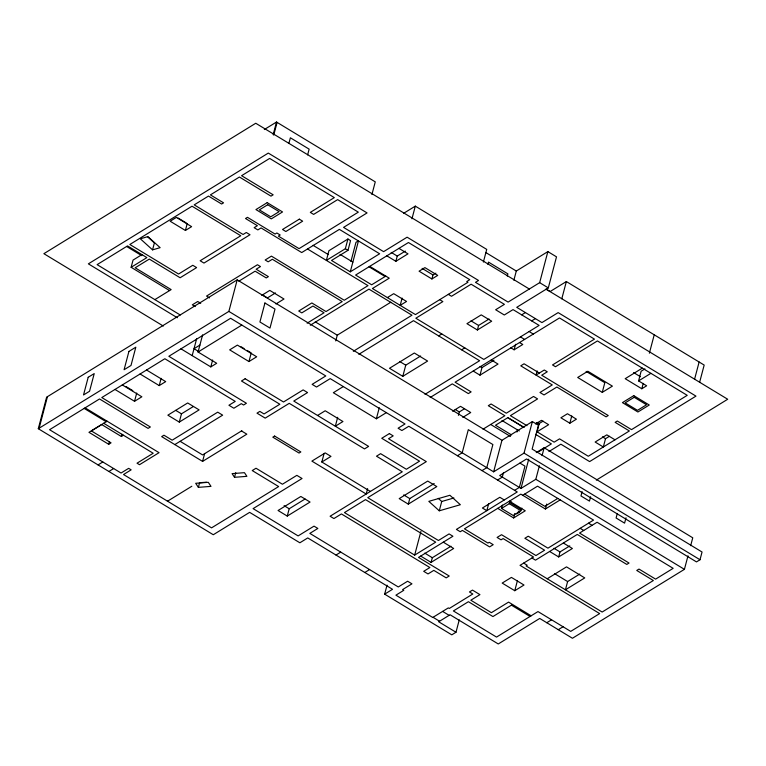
<?xml version="1.0" encoding="UTF-8"?>
<svg xmlns="http://www.w3.org/2000/svg" width="766" height="766" viewBox="0 0 766 766"><rect width="100%" height="100%" fill="white"/><g stroke="black" fill="none" stroke-linecap="round" stroke-linejoin="round"><path stroke-width="1.15" d="M459.255 619.866L455.99 632.256L451.787 634.842L384.647 594.157L392.527 589.303L307.75 537.933L299.86 542.788L249.639 512.358L213.283 534.735L38.3 428.711L46.63 397.171L237.192 279.868L501.96 440.287L532.36 421.578L538.441 425.254L532.14 449.077L702.049 552.018L700.009 559.745L696.486 561.909L526.587 458.958L499.7 475.504L521.004 488.411L535.817 479.296L539.388 465.776M39.114 428.204L47.444 396.673M169.554 290.573L131.13 267.296L133.045 260.086L141.901 254.628M152.549 249.86L160.142 247.667L147.924 236.617L140.341 238.8L152.549 249.86L154.378 242.946L147.398 236.627M107.068 421.176L88.961 432.321L108.715 444.29L109.308 442.039M108.715 444.29L111.051 442.844L91.374 430.923L101.696 424.565L121.373 436.496L121.966 434.245M114.977 389.444L134.538 401.298L136.721 393.035M185.41 230.47L191.615 226.64L176.371 217.4L170.157 221.23L185.41 230.47L187.23 223.548M140.082 374L159.232 385.595L161.138 378.366M192.189 355.625L196.709 338.505M179.282 422.095L199.112 409.887L187.689 402.964L167.859 415.172L179.282 422.095L181.465 413.832L193.358 406.507M180.968 348.827L210.803 366.904L216.692 363.285L198.068 352.006L202.597 334.886M210.803 366.904L212.632 359.982M273.165 134.682L276.507 122.033L375.263 181.868L371.922 194.526M273.749 135.036L277.091 122.388M38.3 428.711L228.862 311.408L237.192 279.868M174.82 444.586L222.647 415.153L217.716 412.165L172.178 440.191L163.953 435.212L161.674 436.62L202.578 461.4L204.627 453.635M288.868 143.491L290.371 137.784L309.148 149.15L307.635 154.866M198.384 487.358L195.675 483.289L208.295 482.312L210.995 486.372L198.384 487.358L199.6 482.733L206.485 482.207M248.95 361.552L256.687 356.784L237.403 345.102L229.666 349.861L248.95 361.552L251.238 352.906M234.52 477.304L232.079 473.627L244.45 472.67L246.891 476.337L234.52 477.304L235.737 472.679M347.917 239.011L328.94 250.693L326.373 260.411L345.351 248.73L347.917 239.011L350.55 240.61L347.984 250.329L331.525 260.459L350.292 271.825L379.63 253.766L339.376 229.379L301.718 252.56L261.062 227.933L257.845 229.915L254.14 227.674L257.366 225.692L245.522 218.511L247.456 217.324L275.09 234.07L276.852 232.979L280.184 234.999L278.384 236.11L299.046 248.634L358.316 212.144L337.653 199.62L313.639 214.403L310.316 212.383L334.321 197.609L269.651 158.418L241.596 175.692L273.156 194.813L270.992 196.144L239.423 177.023L210.42 194.88L223.548 202.837L221.613 204.024L208.486 196.077L194.21 204.867L243.081 234.482L246.307 232.5L250.003 234.741L203.976 263.073L200.146 260.756L240.773 235.746L192.027 206.207L129.837 244.488L178.583 274.027L192.783 265.285L196.613 267.602L180.134 277.752L149.303 259.08L135.151 267.784L171.144 289.596L154.856 299.621M350.933 261.417L355.979 242.324L358.498 240.773L350.292 271.825M287.26 516.073L310.048 502.046L300.846 496.473L278.058 510.501L287.26 516.073L289.194 508.768L305.04 499.011M335.757 340.927L337.27 335.182L390.851 302.197M370.39 491.437L321.835 462.013L324.114 453.395M337.682 417.307L335.326 426.231L342.957 421.53L325.196 410.767L317.555 415.469M386.83 255.825L395.869 261.302L397.248 256.064L405.329 251.095M411.964 218.789L415.306 206.131L486.726 249.4L483.384 262.058M402.121 298.089L400.197 305.356L406.545 301.45L393.714 293.675L387.366 297.581M343.312 386.571L333.344 392.709L376.365 418.782L379.275 407.751M367.613 488.631L366.186 494.022L311.886 461.113L325.215 452.907L330.969 456.392L321.835 462.013M402.801 376.336L427.61 361.064L414.32 353.011L389.501 368.283L402.801 376.336L405.75 365.171L420.639 356.008M431.909 278.968L437.721 275.387L424.9 267.612L419.079 271.193L431.909 278.968L432.972 274.946L435.883 273.156M408.297 504.133L436.812 486.582L427.715 481.067L399.201 498.618L408.297 504.133L409.762 498.589L434.198 483.547M384.647 594.157L387.031 585.147M487.894 264.318L488.478 262.106L507.887 273.864L507.303 276.076M414.665 555.111L435.71 542.156L365.506 499.614L344.461 512.578L414.665 555.111L420.907 531.451M477.39 330.002L491.676 321.203L481.24 314.874L466.944 323.673L477.39 330.002L478.587 325.454L489.072 319.001M458.403 415.344L459.303 411.945L464.234 408.91M439.272 510.807L460.347 504.727L449.901 495.276L428.826 501.357L439.272 510.807L441.733 501.491L453.932 497.967M473.197 371.06L479.985 375.168L481.977 367.603L494.003 360.202M420.687 556.078L431.086 562.378L432.321 557.715L450.983 546.225M513.871 280.232L516.303 271.03L547.862 251.602L556.509 256.849L548.303 287.901L516.744 307.329L541.935 322.591L558.146 312.614L695.968 396.118L589.609 461.592L560.884 444.184L548.973 451.519M510.912 347.85L514.13 349.803L515.585 344.298M177.339 317.756L88.368 263.849L268.301 153.085L367.058 212.929L343.561 227.387L383.603 251.65L407.11 237.192L478.52 280.461L475.485 282.328L508.097 302.091L539.657 282.664L547.862 251.602M228.862 311.408L493.63 471.827L501.96 440.287M488.651 503.798L486.831 510.683L482.408 508.011L499.834 497.287L504.248 499.959M503.492 472.603L502.305 477.084L497.536 480.023M516.945 432.034L517.51 429.908M537.148 370.878L536.037 375.081L544.291 370.007L547.259 371.807L541.715 375.216L608.233 415.517L606.078 416.848L556.872 387.031L544.032 394.94L539.973 392.479L552.267 384.915L520.765 365.832L524.068 363.793L539.341 373.052M521.483 508.509L520.89 510.74L513.182 515.489L501.538 508.433L502.419 505.081M561.794 298.807L566.352 281.553L704.174 365.066L699.617 382.32M501.538 508.433L509.246 503.683L509.84 501.452M493.63 471.827L524.03 453.118L532.36 421.578M521.004 488.411L528.741 459.131M497.747 508.337L513.613 517.95L514.8 513.488M430.195 397.477L452.294 383.871L468.352 393.6L471.119 391.895L455.109 382.196L559.486 317.947L594.454 339.127L552.525 364.942L555.494 366.732L597.423 340.927L687.226 395.342L631.519 429.63L617.291 421.013L615.136 422.344L629.365 430.961L588.269 456.258L559.544 438.851L554.163 442.164L537.062 431.804L539.254 423.502L543.113 421.128M542.06 455.646L544.147 447.756L692.751 537.799L690.664 545.679M514.771 590.71L524.001 585.023L511.42 577.401L502.18 583.079L514.771 590.71L517.395 580.781M531.144 615.787L508.576 602.105L491.389 612.685L470.822 600.218L479.928 594.617L472.478 590.107L469.462 591.965L472.814 593.995L449.297 608.472L448.34 607.888L432.752 617.482L395.917 595.163L403.797 590.308L402.6 589.59L411.945 583.836L407.627 581.222L398.282 586.967L309.837 533.385L317.852 528.454L314.022 526.137L298.127 535.913L253.096 508.624L302.043 478.501L296.854 475.351L282.424 484.236L256.016 468.237L252.234 470.563L278.642 486.563L211.56 527.86L123.537 474.537L131.149 469.845L128.659 468.342L121.057 473.024L49.57 429.716L99.523 398.962L148.087 428.385L150.366 426.988L101.801 397.554L164.853 358.747L235.229 401.384L228.929 405.252L233.86 408.24L241.319 403.653L243.569 405.022L246.413 403.27L168.855 356.286L230.595 318.273L325.789 375.953L312.135 384.36L316.54 387.031L330.203 378.624L405.013 423.962L398.09 428.223L401.882 430.521L408.805 426.26L517.251 491.963L456.412 529.411L460.251 531.728L462.396 530.407L489.608 546.895L493.199 544.683L489.235 542.28L487.952 543.075L464.455 528.837L520.832 494.137L545.382 509.007L546.685 504.057M569.847 423.215L576.415 419.174L567.462 413.745L560.894 417.786L569.847 423.215L571.771 415.948M549.624 551.463L558.663 556.939L559.984 551.932L569.789 545.899M602.268 392.364L612.398 386.131L587.819 371.242L577.698 377.475L602.268 392.364L604.814 382.703L586.143 371.386M582.112 491.657L580.973 495.966L589.456 501.098L590.596 496.799M579.805 574.04L567.616 581.547L565.432 589.801L584.745 577.909L566.514 566.869L547.211 578.761M609.401 436.294L605.513 438.688L603.321 446.999L595.144 442.039L606.825 434.849L614.993 439.808M642.32 368.14L625.18 378.691L641.812 388.764L646.648 385.786L638.585 380.903L641.132 371.242L644.924 368.906M649.367 353.203L654.231 334.799M641.812 388.764L643.229 383.393M617.243 513.699L616.103 517.998L624.587 523.14L626.014 517.759M694.571 379.266L699.128 362.012M455.99 632.256L438.679 621.772L450.063 614.763L498.264 643.967L539.724 618.449L572.441 638.269L684.421 569.339L687.992 555.819M483.011 429.199L504.871 415.718L488.306 405.693L491.083 403.988L506.297 413.209L533.529 396.453L537.579 398.914L510.395 415.651L526.96 425.685M264.308 129.54L276.507 122.033M131.13 267.296L146.881 257.606L127.549 245.896L97.11 264.634L180.211 314.979M238.858 281.179L255.107 271.174L266.252 277.924L268.378 276.622L256.16 269.22L260.469 266.568L257.453 264.739L206.542 296.069L209.539 297.888M261.733 295.36L269.795 290.4L283.995 299.008L275.942 303.968M403.558 213.369L415.306 206.131M275.482 292.938L267.43 297.897L262.355 294.824M199.897 345.083L194.018 348.702L198.921 351.671M198.068 352.006L241.817 325.071M159.232 385.595L165.705 381.612L146.555 370.007M134.538 401.298L141.863 396.788L122.311 384.934M395.869 261.302L407.991 253.843L398.952 248.366M121.373 436.496L123.431 435.232M307.137 323.175L324.056 312.758L312.94 306.027L301.794 312.882L298.73 311.025L311.839 302.953L326.029 311.551L342.201 301.593L272.332 259.262L268.186 261.819L265.17 259.99L271.432 256.131L344.25 300.253L368.006 285.632L307.53 248.988M385.805 276.095L371.673 284.789L355.596 275.051L408.45 242.525L469.778 279.676L466.743 281.543L467.949 282.281L415.45 314.596L372.42 288.523L389.243 278.173L369.739 266.357M310.297 325.224L368.944 289.127L411.974 315.199L353.327 351.297M98.048 464.914L102.816 461.975M108.896 471.483L113.655 468.543M358.833 354.323L413.516 320.657L479.612 360.709L424.996 394.327M241.836 430.731L202.597 454.927L180.134 441.321M202.578 461.4L246.824 434.169L241.529 430.961M167.371 501.088L167.725 501.299M167.543 501.194L191.835 486.247M438.65 335.891L441.791 333.957M566.352 281.553L550.141 291.53L546.11 289.088M461.63 349.813L464.77 347.879M521.694 314.845L525.39 312.566M531.69 320.897L535.386 318.627M376.365 418.782L386.332 412.644M514.13 349.803L522.776 344.48L519.549 342.526M479.985 375.168L498.024 364.061L491.245 359.953M452.639 411.208L460.529 406.344L470.717 412.52L462.817 417.374M457.436 455.722L462.204 452.783L468.313 429.659L492.883 444.548L486.774 467.672L482.005 470.611M535.664 423.895L541.447 420.343L548.628 424.69L537.062 431.804M335.996 555.053L340.755 552.114M638.585 380.903L650.889 373.329M536.248 452.62L544.147 447.756M539.13 451.423L551.357 443.887L535.539 434.312M364.798 572.508L369.566 569.569M514.58 490.345L519.348 487.415L524.969 466.14L519.961 463.104M511.65 501.941L510.233 502.822L520.507 509.045L521.924 508.174M522.738 495.286L537.54 486.171L593.535 520.095L547.939 548.159L528.224 536.21L524.873 538.278L544.588 550.218L535.941 555.542L501.548 534.706L497.096 537.445L501.06 539.838L503.128 538.575L533.557 557.016L520.037 565.337L599.654 613.576L570.708 631.395L537.991 611.574L496.531 637.092L453.386 610.952L468.419 601.703L492.94 616.563L512.531 604.498M431.086 562.378L453.673 548.475L443.284 542.175M516.657 513.89L519.702 512.023L518.209 511.123M513.613 517.95L525.256 510.788L509.39 501.175M557.772 498.427L544.894 506.355L524.672 494.099M545.382 509.007L560.195 499.892M596.341 480.11L727.7 399.249L546.139 289.232M558.663 556.939L572.384 548.494L563.345 543.017M546.79 622.729L551.558 619.79M558.28 629.69L563.048 626.76M539.657 282.664L548.303 287.901M485.73 252.502L516.303 271.03M529.325 289.021L255.748 123.259L43.882 253.68L163.321 326.048M633.606 372.582L640.453 376.728M529.143 331.534L533.308 334.062M422.123 268.368L432.972 274.946M391.225 252.416L397.248 256.064M520.42 336.906L524.586 339.424M448.321 294.355L451.5 296.279L471.119 284.205L504.401 304.361L495.65 309.751L504.296 314.989L513.048 309.608L539.111 325.397L483.834 359.426L415.842 318.225L442.863 301.593L439.694 299.669M470.994 320.849L478.587 325.454M345.351 248.73L347.984 250.329M369.03 266.788L385.097 276.526M340.018 254.341L352.858 262.116M313.007 245.302L328.183 254.494M602.449 436.831L605.513 438.688M480.043 366.435L481.977 367.603M537.464 422.411L539.254 423.502M536.344 422.717L539.034 424.354M507.791 417.566L523.954 427.361M178.085 218.013L186.215 222.935M523.8 427.39L507.791 417.69L495.525 425.235L511.535 434.935M501.998 420.515L519.271 430.971M399.613 361.447L405.75 365.171M490.671 424.46L510.462 436.457M315.257 321.844L337.27 335.182M455.224 409.475L459.303 411.945M524.03 453.118L700.009 559.745M535.817 479.296L684.421 569.339M588.527 523.168L592.089 525.332M126.601 246.47L141.806 255.681M580.159 528.32L583.721 530.484M200.721 303.307L197.733 301.498L192.314 304.83L195.225 306.591M509.246 503.683L520.89 510.74M241.089 346.759L244.134 348.597M247.179 350.445L250.223 352.293M553.962 548.284L559.984 551.932M531.949 558.002L535.501 560.157L577.286 534.438L626.779 564.427L629.039 563.039L579.546 533.05L597.087 522.249L673.151 568.334L655.61 579.134L638.997 569.071L636.738 570.459L653.35 580.523L602.143 612.044L526.089 565.959L527.228 565.26L523.666 563.096M554.45 573.571L567.616 581.547M403.701 494.913L409.762 498.589M511.439 605.169L530.062 616.448M424.757 553.129L432.321 557.715M175.749 410.375L181.465 413.832M125.969 386.514L132.805 390.66M284.081 505.665L289.194 508.768M442.624 611.412L449.125 615.347M433.049 617.3L439.55 621.236M85.083 407.847L159.05 452.668L139.508 464.703L137.028 463.191L153.181 453.252L103.688 423.263M84.174 408.412L106.168 421.731M438.257 498.34L441.733 501.491M88.195 377.284L83.523 394.969L89.555 391.254L94.228 373.578L88.195 377.284M128.918 351.422L124.082 369.739L130.996 365.478L135.831 347.17L128.918 351.422M264.94 303.001L259.923 321.979L269.986 328.078L275.004 309.1L264.94 303.001M267.2 202.645L255.94 209.578L271.288 218.875L282.539 211.943L267.2 202.645M267.717 204.733L259.348 209.884L270.762 216.797L279.13 211.646L267.717 204.733M299.324 219.153L282.52 229.494L285.852 231.514L302.647 221.173L299.324 219.153M245.149 378.739L241.481 380.999L279.839 404.237L264.05 413.956L259.846 411.409L257.003 413.161L265.199 418.131L289.251 403.328L364.501 448.924L368.609 446.396L293.771 401.058L307.549 392.565L303.145 389.894L283.506 401.987L245.149 378.739M168.712 500.265L168.712 500.265M171.268 498.695L171.268 498.695M173.815 497.124L173.815 497.124M176.362 495.554L176.362 495.554M178.918 493.984L178.918 493.984M181.465 492.423L181.465 492.423M184.012 490.853L184.012 490.853M186.559 489.283L186.559 489.283M189.116 487.712L189.116 487.712M191.663 486.142L191.663 486.142M274.611 436.055L272.811 437.156L299.046 453.051L300.846 451.95L274.611 436.055M389.387 433.585L381.755 438.286L419.529 461.17L406.363 469.271L380.597 453.663L376.499 456.191L402.274 471.808L330.108 516.236L333.928 518.553L341.425 513.938L429.87 567.529L423.703 571.321L428.022 573.935L433.824 570.373L446.205 577.87L449.221 576.013L418.523 557.418L452.926 536.238L449.087 533.921L438.411 540.49L367.757 497.68L426.317 461.63L388.534 438.736L393.178 435.883L389.387 433.585M633.779 395.639L622.432 402.619L637.906 411.993L649.252 405.013L633.779 395.639M634.2 397.286L625.142 402.859L637.484 410.346L646.542 404.764L634.2 397.286"/></g></svg>
